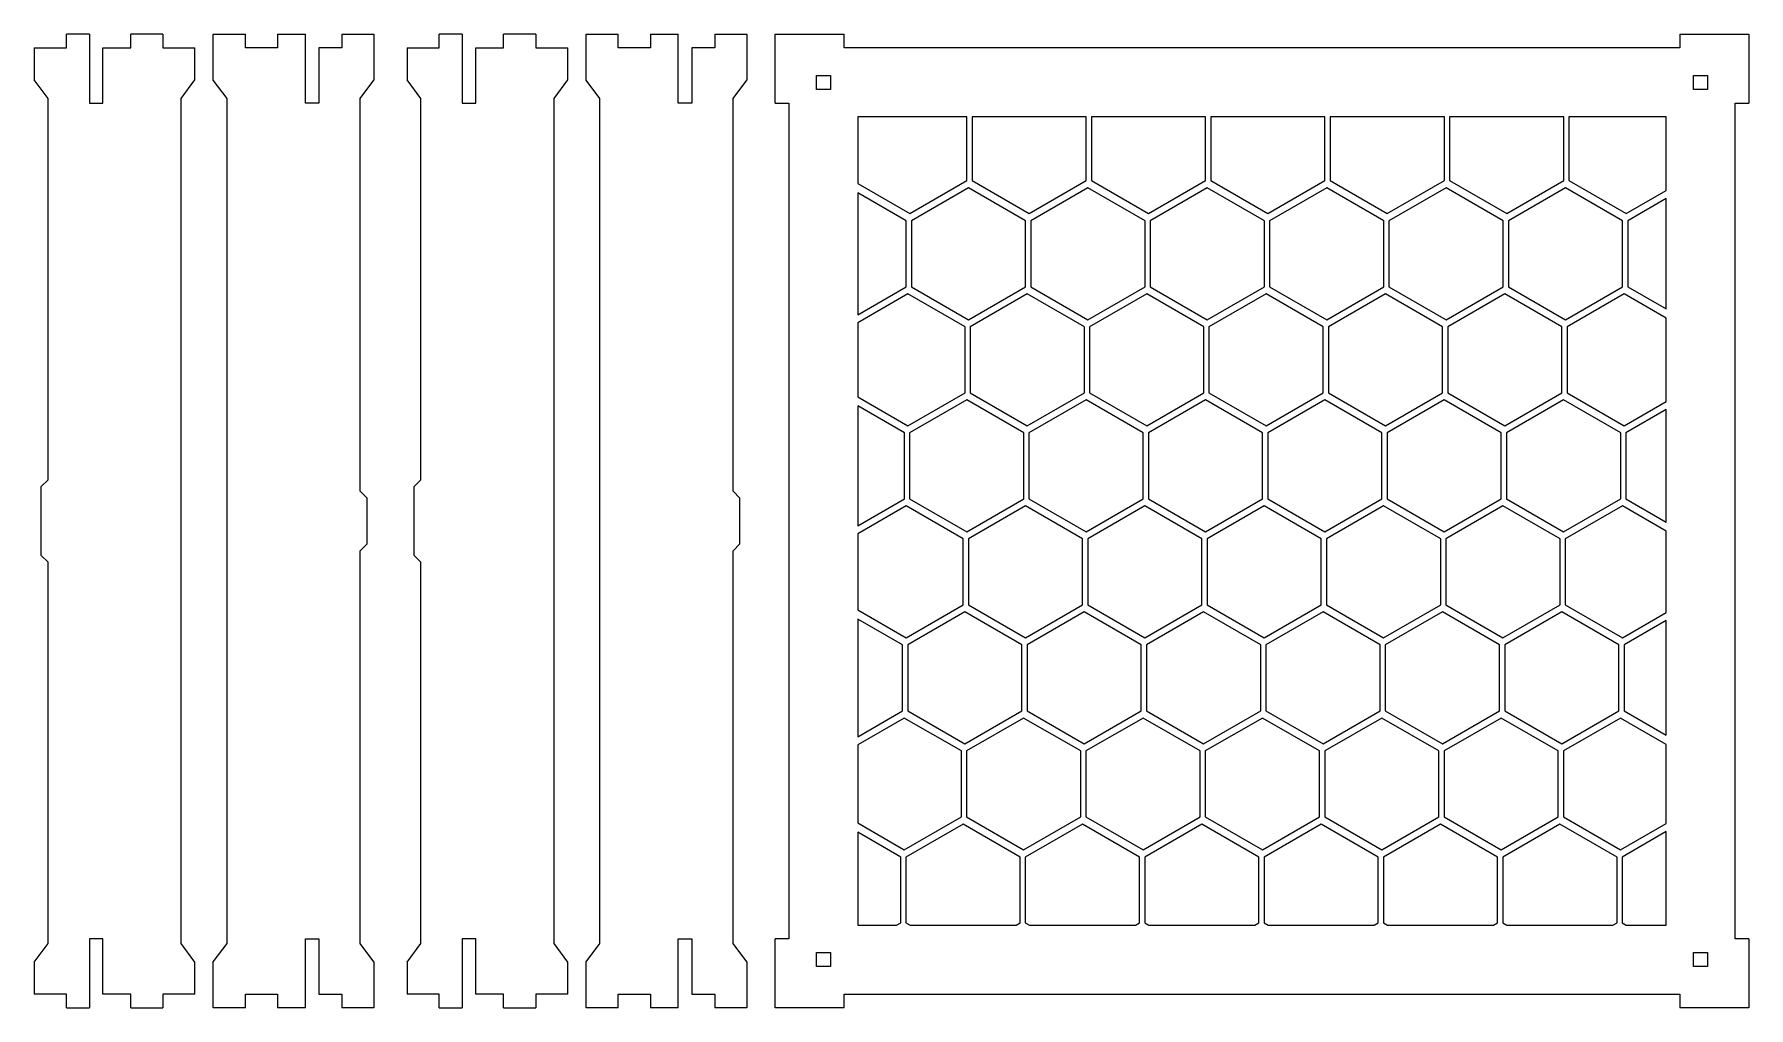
# Model space of a CAD drawing. Extents: x 39 to 412, y 82 to 294.
import ezdxf

# ---------------------------------------------------------------- set-up
doc = ezdxf.new("R2010")
doc.units = 0
for name, color, linetype in [('Decoupe_1', 7, 'CONTINUOUS'), ('Decoupe_2', 7, 'CONTINUOUS'), ('Gravure', 7, 'CONTINUOUS')]:
    doc.layers.add(name, color=color, linetype=linetype)

msp = doc.modelspace()

# ---------------------------------------------------------------- linework, layer by layer
at = {"layer": 'Decoupe_1', "color": 5}
for points in [[(209.49769, 284.72193), (212.49769, 284.72193)], [(209.49769, 281.72193), (209.49769, 284.72193)], [(212.49769, 284.72193), (212.49769, 281.72193)], [(400.49769, 284.72193), (403.49769, 284.72193)], [(400.49769, 281.72193), (400.49769, 284.72193)], [(403.49769, 284.72193), (403.49769, 281.72193)], [(212.49769, 281.72193), (209.49769, 281.72193)], [(403.49769, 281.72193), (400.49769, 281.72193)], [(209.49769, 93.72193), (212.49769, 93.72193)], [(209.49769, 90.72193), (209.49769, 93.72193)], [(212.49769, 93.72193), (212.49769, 90.72193)], [(400.49769, 93.72193), (403.49769, 93.72193)], [(400.49769, 90.72193), (400.49769, 93.72193)], [(403.49769, 93.72193), (403.49769, 90.72193)], [(212.49769, 90.72193), (209.49769, 90.72193)], [(403.49769, 90.72193), (400.49769, 90.72193)]]:
    msp.add_lwpolyline(points, dxfattribs=at)
at = {"layer": 'Decoupe_2', "color": 4}
for points in [[(51.120543, 293.72193), (46.120543, 293.72193)], [(46.120543, 290.77193), (46.120543, 293.72193)], [(51.120543, 293.72193), (51.120543, 278.72193)], [(67.120543, 293.72193), (60.120543, 293.72193)], [(60.120543, 290.77193), (60.120543, 293.72193)], [(67.120543, 293.72193), (67.120543, 290.77193)], [(78.1036, 81.72193), (78.1036, 91.72193), (81.1036, 95.72193), (81.1036, 279.72193), (78.1036, 283.72193), (78.1036, 293.72193), (85.1036, 293.72193)], [(85.1036, 290.77193), (85.1036, 293.72193)], [(92.1036, 293.72193), (92.1036, 290.77193)], [(92.1036, 293.72193), (98.1536, 293.72193)], [(98.1536, 278.72193), (98.1536, 293.72193)], [(106.1036, 293.72193), (106.1036, 290.77193)], [(106.1036, 293.72193), (113.1036, 293.72193), (113.1036, 283.72193)], [(132.3178, 293.72194), (127.3178, 293.72194)], [(127.3178, 290.77194), (127.3178, 293.72194)], [(132.3178, 293.72194), (132.3178, 278.72194)], [(148.3178, 293.72194), (141.3178, 293.72194)], [(141.3178, 290.77194), (141.3178, 293.72194)], [(148.3178, 293.72194), (148.3178, 290.77194)], [(159.30086, 81.72194), (159.30086, 91.72194), (162.30086, 95.72194), (162.30086, 279.72194), (159.30086, 283.72194), (159.30086, 293.72194), (166.30086, 293.72194)], [(166.30086, 290.77194), (166.30086, 293.72194)], [(173.30086, 293.72194), (173.30086, 290.77194)], [(173.30086, 293.72194), (179.35086, 293.72194)], [(179.35086, 278.72194), (179.35086, 293.72194)], [(187.30086, 293.72194), (187.30086, 290.77194)], [(187.30086, 293.72194), (194.30086, 293.72194), (194.30086, 283.72194)], [(200.49769, 293.72193), (215.49769, 293.72193)], [(200.49769, 278.72193), (200.49769, 293.72193)], [(215.49769, 290.77193), (215.49769, 293.72193)], [(397.49769, 293.72193), (397.49769, 290.77193)], [(397.49769, 293.72193), (412.49769, 293.72193)], [(412.49769, 293.72193), (412.49769, 278.72193)], [(39.120543, 290.77193), (46.120543, 290.77193)], [(39.120543, 290.77193), (39.120543, 283.77193)], [(54.070543, 290.77193), (60.120543, 290.77193)], [(54.070543, 278.72193), (54.070543, 290.77193)], [(67.120543, 290.77193), (74.120543, 290.77193)], [(74.120543, 91.67193), (71.120543, 95.67193), (71.120543, 279.77193), (74.120543, 283.77193), (74.120543, 290.77193)], [(92.1036, 290.77193), (85.1036, 290.77193)], [(101.1036, 290.77193), (101.1036, 278.72193)], [(106.1036, 290.77193), (101.1036, 290.77193)], [(120.3178, 290.77194), (127.3178, 290.77194)], [(120.3178, 290.77194), (120.3178, 283.77194)], [(135.2678, 290.77194), (141.3178, 290.77194)], [(135.2678, 278.72194), (135.2678, 290.77194)], [(148.3178, 290.77194), (155.3178, 290.77194)], [(155.3178, 91.67194), (152.3178, 95.67194), (152.3178, 279.77194), (155.3178, 283.77194), (155.3178, 290.77194)], [(173.30086, 290.77194), (166.30086, 290.77194)], [(182.30086, 290.77194), (182.30086, 278.72194)], [(187.30086, 290.77194), (182.30086, 290.77194)], [(397.49769, 290.77193), (215.49769, 290.77193)], [(42.120543, 279.77193), (39.120543, 283.77193)], [(123.3178, 279.77194), (120.3178, 283.77194)], [(110.1036, 279.72193), (113.1036, 283.72193)], [(191.30086, 279.72194), (194.30086, 283.72194)], [(42.120543, 196.72193), (42.120543, 279.77193)], [(51.120543, 278.72193), (54.070543, 278.72193)], [(101.1036, 278.72193), (98.1536, 278.72193)], [(110.1036, 194.22193), (110.1036, 279.72193)], [(123.3178, 196.72194), (123.3178, 279.77194)], [(132.3178, 278.72194), (135.2678, 278.72194)], [(182.30086, 278.72194), (179.35086, 278.72194)], [(191.30086, 194.22194), (191.30086, 279.72194)], [(200.49769, 278.72193), (203.44769, 278.72193)], [(203.44769, 278.72193), (203.44769, 96.72193)], [(409.54769, 278.72193), (412.49769, 278.72193)], [(409.54769, 96.72193), (409.54769, 278.72193)], [(40.620543, 195.22193), (42.120543, 196.72193)], [(40.620543, 180.22193), (40.620543, 195.22193)], [(111.6036, 192.72193), (110.1036, 194.22193)], [(121.8178, 195.22194), (123.3178, 196.72194)], [(121.8178, 180.22194), (121.8178, 195.22194)], [(192.80086, 192.72194), (191.30086, 194.22194)], [(111.6036, 182.72193), (111.6036, 192.72193)], [(192.80086, 182.72194), (192.80086, 192.72194)], [(42.120543, 178.72193), (40.620543, 180.22193)], [(110.1036, 181.22193), (111.6036, 182.72193)], [(110.1036, 95.72193), (110.1036, 181.22193)], [(123.3178, 178.72194), (121.8178, 180.22194)], [(191.30086, 181.22194), (192.80086, 182.72194)], [(191.30086, 95.72194), (191.30086, 181.22194)], [(42.120543, 95.67193), (42.120543, 178.72193)], [(123.3178, 95.67194), (123.3178, 178.72194)], [(39.120543, 91.67193), (42.120543, 95.67193)], [(51.120543, 96.72193), (51.120543, 81.72193)], [(54.070543, 96.72193), (51.120543, 96.72193)], [(54.070543, 84.67193), (54.070543, 96.72193)], [(98.1536, 96.72193), (101.1036, 96.72193)], [(98.1536, 81.72193), (98.1536, 96.72193)], [(101.1036, 96.72193), (101.1036, 84.67193)], [(113.1036, 91.72193), (110.1036, 95.72193)], [(120.3178, 91.67194), (123.3178, 95.67194)], [(132.3178, 96.72194), (132.3178, 81.72194)], [(135.2678, 96.72194), (132.3178, 96.72194)], [(135.2678, 84.67194), (135.2678, 96.72194)], [(179.35086, 96.72194), (182.30086, 96.72194)], [(179.35086, 81.72194), (179.35086, 96.72194)], [(182.30086, 96.72194), (182.30086, 84.67194)], [(194.30086, 91.72194), (191.30086, 95.72194)], [(203.44769, 96.72193), (200.49769, 96.72193)], [(200.49769, 81.72193), (200.49769, 96.72193)], [(412.49769, 96.72193), (412.49769, 81.72193), (397.49769, 81.72193)], [(412.49769, 96.72193), (409.54769, 96.72193)], [(39.120543, 91.67193), (39.120543, 84.67193)], [(74.120543, 84.67193), (74.120543, 91.67193)], [(113.1036, 91.72193), (113.1036, 81.72193), (106.1036, 81.72193)], [(120.3178, 91.67194), (120.3178, 84.67194)], [(155.3178, 84.67194), (155.3178, 91.67194)], [(194.30086, 91.72194), (194.30086, 81.72194), (187.30086, 81.72194)], [(46.120543, 84.67193), (39.120543, 84.67193)], [(46.120543, 81.72193), (46.120543, 84.67193)], [(60.120543, 84.67193), (54.070543, 84.67193)], [(60.120543, 81.72193), (60.120543, 84.67193)], [(74.120543, 84.67193), (67.120543, 84.67193)], [(67.120543, 84.67193), (67.120543, 81.72193)], [(85.1036, 84.67193), (92.1036, 84.67193)], [(85.1036, 81.72193), (85.1036, 84.67193)], [(92.1036, 84.67193), (92.1036, 81.72193)], [(101.1036, 84.67193), (106.1036, 84.67193)], [(106.1036, 84.67193), (106.1036, 81.72193)], [(127.3178, 84.67194), (120.3178, 84.67194)], [(127.3178, 81.72194), (127.3178, 84.67194)], [(141.3178, 84.67194), (135.2678, 84.67194)], [(141.3178, 81.72194), (141.3178, 84.67194)], [(155.3178, 84.67194), (148.3178, 84.67194)], [(148.3178, 84.67194), (148.3178, 81.72194)], [(166.30086, 84.67194), (173.30086, 84.67194)], [(166.30086, 81.72194), (166.30086, 84.67194)], [(173.30086, 84.67194), (173.30086, 81.72194)], [(182.30086, 84.67194), (187.30086, 84.67194)], [(187.30086, 84.67194), (187.30086, 81.72194)], [(215.49769, 81.72193), (215.49769, 84.67193)], [(215.49769, 84.67193), (397.49769, 84.67193)], [(397.49769, 84.67193), (397.49769, 81.72193)], [(46.120543, 81.72193), (51.120543, 81.72193)], [(60.120543, 81.72193), (67.120543, 81.72193)], [(85.1036, 81.72193), (78.1036, 81.72193)], [(98.1536, 81.72193), (92.1036, 81.72193)], [(127.3178, 81.72194), (132.3178, 81.72194)], [(141.3178, 81.72194), (148.3178, 81.72194)], [(166.30086, 81.72194), (159.30086, 81.72194)], [(179.35086, 81.72194), (173.30086, 81.72194)], [(215.49769, 81.72193), (200.49769, 81.72193)]]:
    msp.add_lwpolyline(points, dxfattribs=at)
at = {"layer": 'Gravure', "color": 3}
for points in [[(218.447714, 275.772149), (218.447714, 261.210144), (229.784561, 254.664463), (242.218324, 261.842937), (242.218324, 275.772149), (218.447714, 275.772149), (218.447714, 275.772149)], [(243.351621, 275.772149), (243.351621, 261.842937), (255.784833, 254.664463), (268.218046, 261.842937), (268.218046, 275.772149), (243.351621, 275.772149), (243.351621, 275.772149)], [(269.351343, 275.772149), (269.351343, 261.842937), (281.785106, 254.664463), (294.218329, 261.842937), (294.218329, 275.772149), (269.351343, 275.772149), (269.351343, 275.772149)], [(295.351621, 275.772149), (295.351621, 261.842937), (307.784836, 254.664463), (320.218051, 261.842937), (320.218051, 275.772149), (295.351621, 275.772149), (295.351621, 275.772149)], [(321.351343, 275.772149), (321.351343, 261.842937), (333.785094, 254.664463), (346.21831, 261.842937), (346.21831, 275.772149), (321.351343, 275.772149), (321.351343, 275.772149)], [(347.351601, 275.772149), (347.351601, 261.842937), (359.784817, 254.664463), (372.218032, 261.842937), (372.218032, 275.772149), (347.351601, 275.772149), (347.351601, 275.772149)], [(373.351323, 275.772149), (373.351323, 261.842937), (385.785103, 254.664463), (394.547764, 259.723516), (394.547764, 275.772149), (373.351323, 275.772149), (373.351323, 275.772149)], [(218.447714, 259.208131), (218.447714, 232.645065), (229.01837, 238.74812), (229.01837, 253.105625), (218.447714, 259.208131), (218.447714, 259.208131)], [(242.58488, 260.28355), (230.15167, 253.105625), (230.15167, 238.74812), (242.58488, 231.569646), (255.018092, 238.74812), (255.018092, 253.105625), (242.58488, 260.28355), (242.58488, 260.28355)], [(268.584602, 260.28355), (256.151392, 253.105625), (256.151392, 238.74812), (268.584602, 231.569646), (281.018367, 238.74812), (281.018367, 253.105625), (268.584602, 260.28355), (268.584602, 260.28355)], [(294.58488, 260.28355), (282.151664, 253.105625), (282.151664, 238.74812), (294.58488, 231.569646), (307.018095, 238.74812), (307.018095, 253.105625), (294.58488, 260.28355), (294.58488, 260.28355)], [(320.584602, 260.28355), (308.151386, 253.105625), (308.151386, 238.74812), (320.584602, 231.569646), (333.018353, 238.74812), (333.018353, 253.105625), (320.584602, 260.28355), (320.584602, 260.28355)], [(346.58486, 260.28355), (334.151673, 253.105625), (334.151673, 238.74812), (346.58486, 231.569646), (359.018075, 238.74812), (359.018075, 253.105625), (346.58486, 260.28355), (346.58486, 260.28355)], [(372.585146, 260.28355), (360.151395, 253.105625), (360.151395, 238.74812), (372.584582, 231.569646), (385.018362, 238.74812), (385.018362, 253.105625), (372.585146, 260.28355), (372.585146, 260.28355)], [(394.547764, 257.953012), (386.151653, 253.105625), (386.151653, 238.74812), (394.547764, 233.900733), (394.547764, 257.953012), (394.547764, 257.953012)], [(229.384929, 237.189286), (218.447714, 230.874563), (218.447714, 214.790651), (229.384929, 208.475929), (241.818141, 215.654407), (241.818141, 230.010808), (229.384929, 237.189286), (229.384929, 237.189286)], [(255.384651, 237.189286), (242.951438, 230.010808), (242.951438, 215.654407), (255.384651, 208.475929), (267.817863, 215.654407), (267.817863, 230.010808), (255.384651, 237.189286), (255.384651, 237.189286)], [(281.384923, 237.189286), (268.951714, 230.010808), (268.951714, 215.654407), (281.384923, 208.475929), (293.818138, 215.654407), (293.818138, 230.010808), (281.384923, 237.189286), (281.384923, 237.189286)], [(307.384645, 237.189286), (294.95143, 230.010808), (294.95143, 215.654407), (307.384645, 208.475929), (319.81786, 215.654407), (319.81786, 230.010808), (307.384645, 237.189286), (307.384645, 237.189286)], [(333.384932, 237.189286), (320.951716, 230.010808), (320.951716, 215.654407), (333.384932, 208.475929), (345.818119, 215.654407), (345.818119, 230.010808), (333.384932, 237.189286), (333.384932, 237.189286)], [(359.384654, 237.189286), (346.951438, 230.010808), (346.951438, 215.654407), (359.384654, 208.475929), (371.818405, 215.654407), (371.818405, 230.010808), (359.384654, 237.189286), (359.384654, 237.189286)], [(385.384912, 237.189286), (372.951697, 230.010808), (372.951697, 215.654407), (385.384912, 208.475929), (394.547764, 213.766492), (394.547764, 231.89872), (385.384912, 237.189286), (385.384912, 237.189286)], [(242.1847, 214.095019), (229.751487, 206.917092), (229.751487, 192.56014), (242.1847, 185.381662), (254.617909, 192.56014), (254.617909, 206.917092), (242.1847, 214.095019), (242.1847, 214.095019)], [(268.184972, 214.095019), (255.75176, 206.917092), (255.75176, 192.56014), (268.184972, 185.381662), (280.618185, 192.56014), (280.618185, 206.917092), (268.184972, 214.095019), (268.184972, 214.095019)], [(294.184689, 214.095019), (281.751482, 206.917092), (281.751482, 192.56014), (294.184689, 185.381662), (306.617904, 192.56014), (306.617904, 206.917092), (294.184689, 214.095019), (294.184689, 214.095019)], [(320.184975, 214.095019), (307.75176, 206.917092), (307.75176, 192.56014), (320.184975, 185.381662), (332.61819, 192.56014), (332.61819, 206.917092), (320.184975, 214.095019), (320.184975, 214.095019)], [(346.184697, 214.095019), (333.751482, 206.917092), (333.751482, 192.56014), (346.184697, 185.381662), (358.617912, 192.56014), (358.617912, 206.917092), (346.184697, 214.095019), (346.184697, 214.095019)], [(372.184955, 214.095019), (359.75174, 206.917092), (359.75174, 192.56014), (372.184955, 185.381662), (384.618171, 192.56014), (384.618171, 206.917092), (372.184955, 214.095019), (372.184955, 214.095019)], [(218.447714, 212.788637), (218.447714, 186.688044), (228.618187, 192.56014), (228.618187, 206.917092), (218.447714, 212.788637), (218.447714, 212.788637)], [(394.547764, 211.995438), (385.751462, 206.917092), (385.751462, 192.56014), (394.547764, 187.481243), (394.547764, 211.995438), (394.547764, 211.995438)], [(228.984746, 191.001302), (218.447714, 184.917539), (218.447714, 168.371161), (228.984746, 162.287949), (241.417959, 169.465873), (241.417959, 183.822828), (228.984746, 191.001302), (228.984746, 191.001302)], [(254.985018, 191.001302), (242.551809, 183.822828), (242.551809, 169.465873), (254.985018, 162.287949), (267.418231, 169.465873), (267.418231, 183.822828), (254.985018, 191.001302), (254.985018, 191.001302)], [(280.98474, 191.001302), (268.551531, 183.822828), (268.551531, 169.465873), (280.98474, 162.287949), (293.417947, 169.465873), (293.417947, 183.822828), (280.98474, 191.001302), (280.98474, 191.001302)], [(306.985018, 191.001302), (294.551803, 183.822828), (294.551803, 169.465873), (306.985018, 162.287949), (319.418234, 169.465873), (319.418234, 183.822828), (306.985018, 191.001302), (306.985018, 191.001302)], [(332.98474, 191.001302), (320.551525, 183.822828), (320.551525, 169.465873), (332.98474, 162.287949), (345.417956, 169.465873), (345.417956, 183.822828), (332.98474, 191.001302), (332.98474, 191.001302)], [(358.984999, 191.001302), (346.551812, 183.822828), (346.551812, 169.465873), (358.984999, 162.287949), (371.418214, 169.465873), (371.418214, 183.822828), (358.984999, 191.001302), (358.984999, 191.001302)], [(384.984721, 191.001302), (372.551534, 183.822828), (372.551534, 169.465873), (384.984721, 162.287949), (394.547764, 167.808921), (394.547764, 185.47978), (384.984721, 191.001302), (384.984721, 191.001302)], [(218.447714, 166.369698), (218.447714, 140.731022), (228.218005, 146.372159), (228.218005, 160.728561), (218.447714, 166.369698), (218.447714, 166.369698)], [(241.785068, 167.907035), (229.351305, 160.728561), (229.351305, 146.372159), (241.785068, 139.193682), (254.21828, 146.372159), (254.21828, 160.728561), (241.785068, 167.907035), (241.785068, 167.907035)], [(267.78479, 167.907035), (255.351577, 160.728561), (255.351577, 146.372159), (267.78479, 139.193682), (280.218002, 146.372159), (280.218002, 160.728561), (267.78479, 167.907035), (267.78479, 167.907035)], [(293.785062, 167.907035), (281.351852, 160.728561), (281.351852, 146.372159), (293.785062, 139.193682), (306.218277, 146.372159), (306.218277, 160.728561), (293.785062, 167.907035), (293.785062, 167.907035)], [(319.784784, 167.907035), (307.351569, 160.728561), (307.351569, 146.372159), (319.784784, 139.193682), (332.217999, 146.372159), (332.217999, 160.728561), (319.784784, 167.907035), (319.784784, 167.907035)], [(345.78507, 167.907035), (333.351855, 160.728561), (333.351855, 146.372159), (345.78507, 139.193682), (358.218257, 146.372159), (358.218257, 160.728561), (345.78507, 167.907035), (345.78507, 167.907035)], [(371.784792, 167.907035), (359.351577, 160.728561), (359.351577, 146.372159), (371.784792, 139.193682), (384.217979, 146.372159), (384.217979, 160.728561), (371.784792, 167.907035), (371.784792, 167.907035)], [(394.547764, 166.037866), (385.351835, 160.728561), (385.351835, 146.372159), (394.547764, 141.062854), (394.547764, 166.037866), (394.547764, 166.037866)], [(228.585117, 144.813322), (218.447714, 138.960518), (218.447714, 121.952218), (228.584563, 116.099965), (241.018326, 123.277892), (241.018326, 137.634844), (228.585117, 144.813322), (228.585117, 144.813322)], [(254.584839, 144.813322), (242.151626, 137.634844), (242.151626, 123.277892), (254.584839, 116.099965), (267.018048, 123.277892), (267.018048, 137.634844), (254.584839, 144.813322), (254.584839, 144.813322)], [(280.585111, 144.813322), (268.151348, 137.634844), (268.151348, 123.277892), (280.585111, 116.099965), (293.018321, 123.277892), (293.018321, 137.634844), (280.585111, 144.813322), (280.585111, 144.813322)], [(306.584827, 144.813322), (294.151612, 137.634844), (294.151612, 123.277892), (306.584827, 116.099965), (319.018043, 123.277892), (319.018043, 137.634844), (306.584827, 144.813322), (306.584827, 144.813322)], [(332.585114, 144.813322), (320.151334, 137.634844), (320.151334, 123.277892), (332.585114, 116.099965), (345.018329, 123.277892), (345.018329, 137.634844), (332.585114, 144.813322), (332.585114, 144.813322)], [(358.584836, 144.813322), (346.151621, 137.634844), (346.151621, 123.277892), (358.584836, 116.099965), (371.018051, 123.277892), (371.018051, 137.634844), (358.584836, 144.813322), (358.584836, 144.813322)], [(384.585094, 144.813322), (372.151343, 137.634844), (372.151343, 123.277892), (384.585094, 116.099965), (394.547764, 121.851347), (394.547764, 139.06139), (384.585094, 144.813322), (384.585094, 144.813322)], [(218.447714, 119.950758), (218.447714, 99.672098), (226.931469, 99.672098), (227.818375, 100.184176), (227.818375, 114.540577), (218.447714, 119.950758), (218.447714, 119.950758)], [(241.384885, 121.719055), (228.951672, 114.540577), (228.951672, 100.184176), (229.838578, 99.672098), (252.931191, 99.672098), (253.818097, 100.184176), (253.818097, 114.540577), (241.384885, 121.719055), (241.384885, 121.719055)], [(267.384607, 121.719055), (254.951395, 114.540577), (254.951395, 100.184176), (255.8383, 99.672098), (278.931464, 99.672098), (279.81837, 100.184176), (279.81837, 114.540577), (267.384607, 121.719055), (267.384607, 121.719055)], [(293.384871, 121.719055), (280.95167, 114.540577), (280.95167, 100.184176), (281.838573, 99.672098), (304.931174, 99.672098), (305.818086, 100.184176), (305.818086, 114.540577), (293.384871, 121.719055), (293.384871, 121.719055)], [(319.385157, 121.719055), (306.951378, 114.540577), (306.951378, 100.184176), (307.838289, 99.672098), (330.931461, 99.672098), (331.818372, 100.184176), (331.818372, 114.540577), (319.385157, 121.719055), (319.385157, 121.719055)], [(345.384879, 121.719055), (332.951664, 114.540577), (332.951664, 100.184176), (333.838576, 99.672098), (356.931183, 99.672098), (357.818095, 100.184176), (357.818095, 114.540577), (345.384879, 121.719055), (345.384879, 121.719055)], [(371.384601, 121.719055), (358.951386, 114.540577), (358.951386, 100.184176), (359.838298, 99.672098), (382.931469, 99.672098), (383.818353, 100.184176), (383.818353, 114.540577), (371.384601, 121.719055), (371.384601, 121.719055)], [(394.547764, 120.080842), (384.951673, 114.540577), (384.951673, 100.184176), (385.838556, 99.672098), (394.547764, 99.672098), (394.547764, 120.080842), (394.547764, 120.080842)]]:
    msp.add_lwpolyline(points, dxfattribs=at)

doc.saveas('drawing.dxf')
